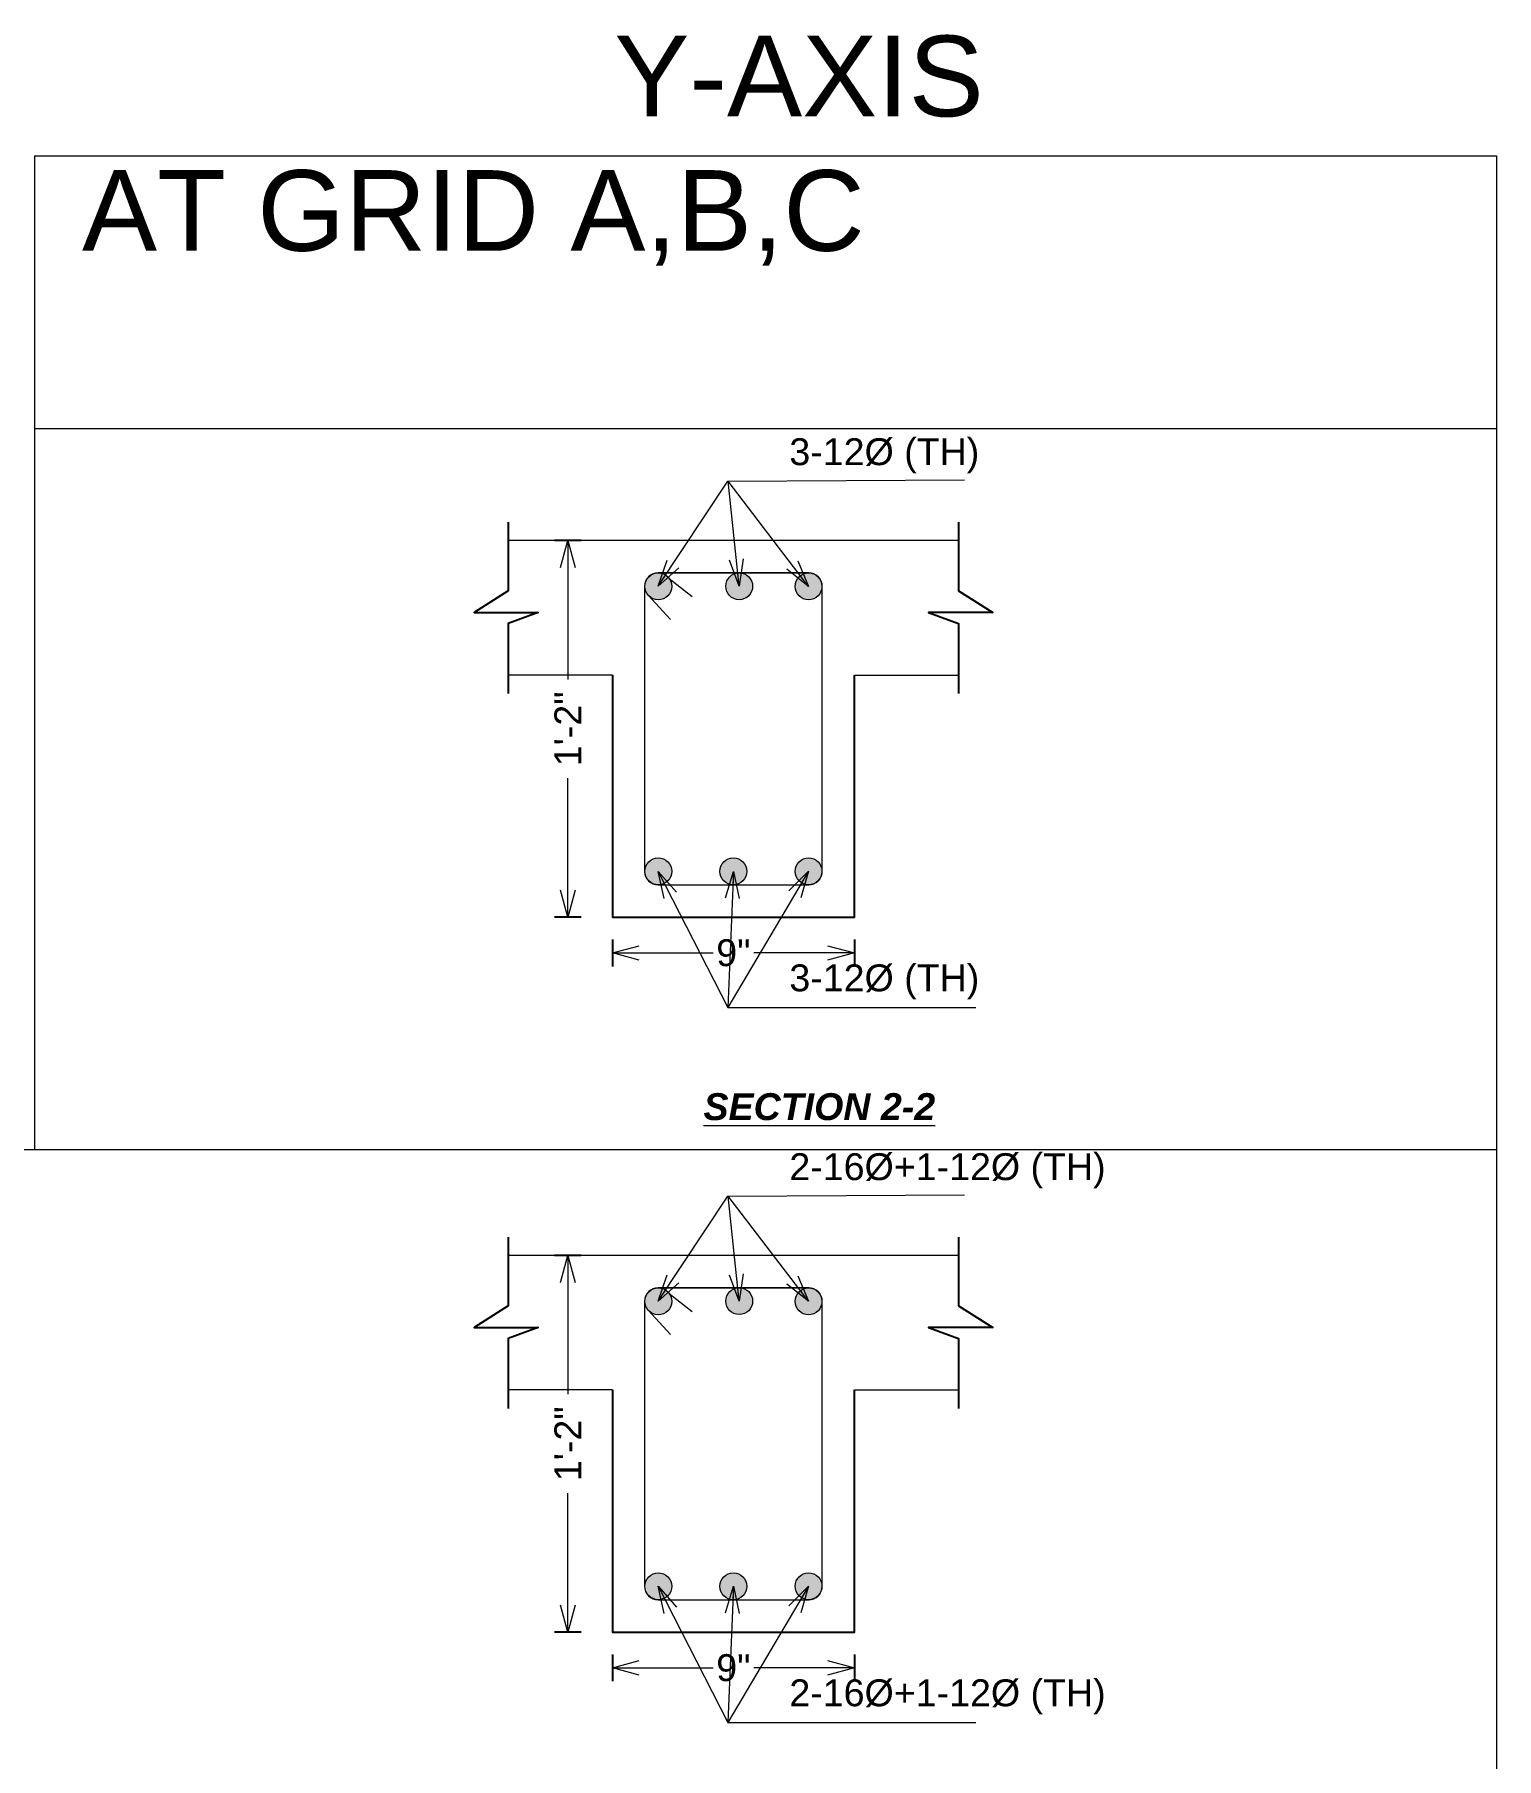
# Model space of a CAD drawing. Header units: inches. Extents: x -412 to 2766, y -9590 to -2111.
# Drawn here: x 1306 to 1414.7, y -9311.4 to -9183.2 of the extents above; entities that cross this region are included whole.
import ezdxf

# ---------------------------------------------------------------- set-up
doc = ezdxf.new("R2010")
doc.units = ezdxf.units.IN
doc.header["$LTSCALE"] = 0.5
doc.header["$MEASUREMENT"] = 0
doc.header["$PDMODE"] = 66
doc.linetypes.add('ACAD_ISO03W100', pattern=[30, 12, -18])
for name, color, linetype, lineweight in [('1', 7, 'Continuous', 25), ('Hatch Pcc', 132, 'Continuous', 15), ('HIDDEN LINE', 80, 'ACAD_ISO03W100', 9), ('LIGHT', 255, 'Continuous', 5), ('Line 3', 250, 'Continuous', 18), ('Profile ele', 4, 'Continuous', 25), ('rebar', 140, 'Continuous', 13), ('REINFORCEMENT', 2, 'Continuous', 40), ('STIRRUPS', 14, 'Continuous', 18), ('Text 1', 251, 'Continuous', 20)]:
    doc.layers.add(name, color=color, linetype=linetype, lineweight=lineweight)
doc.layers.add('Beam', color=1, linetype='Continuous')
doc.styles.get("Standard").update_dxf_attribs({"font": 'arial.ttf'})
doc.dimstyles.new('Dim 2', dxfattribs={"dimtxt": 4, "dimasz": 3, "dimexe": 2, "dimexo": 2, "dimgap": 0.09, "dimtad": 0, "dimdec": 0, "dimzin": 0, "dimdsep": 46, "dimlunit": 3, "dimtxsty": 'Standard', "dimcen": 0.09, "dimclrd": 256, "dimclre": 256, "dimclrt": 3, "dimadec": 0, "dimazin": 0, "dimtfac": 1, "dimtdec": 0, "dimtofl": 0, "dimtmove": 0, "dimatfit": 3, "dimfxl": 2, "dimfxlon": 1, "dimtolj": 1, "dimtzin": 0, "dimlwd": 5, "dimarcsym": 0})
doc.dimstyles.new('Extra Dim 2 small', dxfattribs={"dimtxt": 1, "dimasz": 1, "dimexe": 0.5, "dimexo": 0.5, "dimgap": 0.09, "dimtad": 0, "dimdec": 0, "dimzin": 0, "dimdsep": 46, "dimlunit": 3, "dimtxsty": 'Standard', "dimblk": 'OPEN30', "dimcen": 0.09, "dimclrd": 256, "dimclre": 256, "dimclrt": 3, "dimadec": 0, "dimazin": 0, "dimtfac": 1, "dimtdec": 0, "dimtofl": 0, "dimtmove": 2, "dimatfit": 3, "dimldrblk": 'OPEN30', "dimfxl": 0.5, "dimfxlon": 1, "dimtolj": 1, "dimtzin": 0, "dimlwd": 5, "dimarcsym": 0})

# ---------------------------------------------------------------- blocks, each defined once
blk = doc.blocks.new('_Open30')
at = {"color": 0, "linetype": 'ByBlock', "lineweight": -2}
for p, q in [((-1, 0.268), (0, 0)), ((0, 0), (-1, -0.268)), ((0, 0), (-1, 0))]:
    blk.add_line(p, q, dxfattribs=at)
blk = doc.blocks.new('*D1630')
at = {"layer": '1', "lineweight": -2, "ltscale": 0.09, "transparency": 16777216}
for p, q in [((64420.027, -62318.44), (64419.027, -62318.44)), ((64420.027, -62332.44), (64419.027, -62332.44))]:
    blk.add_line(p, q, dxfattribs=at)
at = {"layer": '1', "lineweight": 5, "ltscale": 0.09, "transparency": 16777216}
for p, q in [((64419.527, -62319.44), (64419.527, -62323.6)), ((64419.527, -62331.44), (64419.527, -62327.28))]:
    blk.add_line(p, q, dxfattribs=at)
at = {"layer": 'Defpoints', "color": 0, "ltscale": 0.09, "transparency": 16777216}
for p in [(64419.527, -62318.44), (64421.182, -62318.44), (64421.182, -62332.44)]:
    blk.add_point(p, dxfattribs=at)
at = {"layer": '1', "lineweight": 5, "ltscale": 0.09, "transparency": 16777216}
for p, rotation in [((64419.527, -62318.44), 90), ((64419.527, -62332.44), 270)]:
    blk.add_blockref('_Open30', p, dxfattribs=dict(at, rotation=rotation))
at = {"layer": '1', "color": 3, "ltscale": 0.09, "transparency": 16777216, "insert": (64419.527, -62325.44), "char_height": 1, "attachment_point": 5, "rotation": 90}
blk.add_mtext('\\A1;1\'-2"', dxfattribs=at)
blk = doc.blocks.new('*D1631')
at = {"layer": '1', "lineweight": -2, "ltscale": 0.09, "transparency": 16777216}
for p, q in [((64421.182, -62333.271), (64421.182, -62334.271)), ((64430.182, -62333.271), (64430.182, -62334.271))]:
    blk.add_line(p, q, dxfattribs=at)
at = {"layer": '1', "lineweight": 5, "ltscale": 0.09, "transparency": 16777216}
for p, q in [((64422.182, -62333.771), (64424.926, -62333.771)), ((64429.182, -62333.771), (64426.439, -62333.771))]:
    blk.add_line(p, q, dxfattribs=at)
at = {"layer": 'Defpoints', "color": 0, "ltscale": 0.09, "transparency": 16777216}
for p in [(64421.182, -62332.44), (64430.182, -62332.44), (64430.182, -62333.771)]:
    blk.add_point(p, dxfattribs=at)
at = {"layer": '1', "lineweight": 5, "ltscale": 0.09, "transparency": 16777216, "rotation": 180}
blk.add_blockref('_Open30', (64421.182, -62333.771), dxfattribs=at)
at = {"layer": '1', "lineweight": 5, "ltscale": 0.09, "transparency": 16777216}
blk.add_blockref('_Open30', (64430.182, -62333.771), dxfattribs=at)
at = {"layer": '1', "color": 3, "ltscale": 0.09, "transparency": 16777216, "insert": (64425.682, -62333.771), "char_height": 1, "attachment_point": 5}
blk.add_mtext('\\A1;9"', dxfattribs=at)
blk = doc.blocks.new('*D1632')
at = {"layer": '1', "lineweight": -2, "ltscale": 0.09, "transparency": 16777216}
for p, q in [((64421.182, -62333.271), (64421.182, -62334.271)), ((64430.182, -62333.271), (64430.182, -62334.271))]:
    blk.add_line(p, q, dxfattribs=at)
at = {"layer": '1', "lineweight": 5, "ltscale": 0.09, "transparency": 16777216}
for p, q in [((64422.182, -62333.771), (64424.926, -62333.771)), ((64429.182, -62333.771), (64426.439, -62333.771))]:
    blk.add_line(p, q, dxfattribs=at)
at = {"layer": 'Defpoints', "color": 0, "ltscale": 0.09, "transparency": 16777216}
for p in [(64421.182, -62332.44), (64430.182, -62332.44), (64430.182, -62333.771)]:
    blk.add_point(p, dxfattribs=at)
at = {"layer": '1', "lineweight": 5, "ltscale": 0.09, "transparency": 16777216, "rotation": 180}
blk.add_blockref('_Open30', (64421.182, -62333.771), dxfattribs=at)
at = {"layer": '1', "lineweight": 5, "ltscale": 0.09, "transparency": 16777216}
blk.add_blockref('_Open30', (64430.182, -62333.771), dxfattribs=at)
at = {"layer": '1', "color": 3, "ltscale": 0.09, "transparency": 16777216, "insert": (64425.682, -62333.771), "char_height": 1, "attachment_point": 5}
blk.add_mtext('\\A1;9"', dxfattribs=at)
blk = doc.blocks.new('*D1642')
at = {"layer": '1', "lineweight": -2, "ltscale": 0.09, "transparency": 16777216}
for p, q in [((64420.027, -62345.024), (64419.027, -62345.024)), ((64420.027, -62359.024), (64419.027, -62359.024))]:
    blk.add_line(p, q, dxfattribs=at)
at = {"layer": '1', "lineweight": 5, "ltscale": 0.09, "transparency": 16777216}
for p, q in [((64419.527, -62346.024), (64419.527, -62350.184)), ((64419.527, -62358.024), (64419.527, -62353.864))]:
    blk.add_line(p, q, dxfattribs=at)
at = {"layer": 'Defpoints', "color": 0, "ltscale": 0.09, "transparency": 16777216}
for p in [(64419.527, -62345.024), (64421.182, -62345.024), (64421.182, -62359.024)]:
    blk.add_point(p, dxfattribs=at)
at = {"layer": '1', "lineweight": 5, "ltscale": 0.09, "transparency": 16777216}
for p, rotation in [((64419.527, -62345.024), 90), ((64419.527, -62359.024), 270)]:
    blk.add_blockref('_Open30', p, dxfattribs=dict(at, rotation=rotation))
at = {"layer": '1', "color": 3, "ltscale": 0.09, "transparency": 16777216, "insert": (64419.527, -62352.024), "char_height": 1, "attachment_point": 5, "rotation": 90}
blk.add_mtext('\\A1;1\'-2"', dxfattribs=at)
blk = doc.blocks.new('*D1643')
at = {"layer": '1', "lineweight": -2, "ltscale": 0.09, "transparency": 16777216}
for p, q in [((64421.182, -62359.855), (64421.182, -62360.855)), ((64430.182, -62359.855), (64430.182, -62360.855))]:
    blk.add_line(p, q, dxfattribs=at)
at = {"layer": '1', "lineweight": 5, "ltscale": 0.09, "transparency": 16777216}
for p, q in [((64422.182, -62360.355), (64424.926, -62360.355)), ((64429.182, -62360.355), (64426.439, -62360.355))]:
    blk.add_line(p, q, dxfattribs=at)
at = {"layer": 'Defpoints', "color": 0, "ltscale": 0.09, "transparency": 16777216}
for p in [(64421.182, -62359.024), (64430.182, -62359.024), (64430.182, -62360.355)]:
    blk.add_point(p, dxfattribs=at)
at = {"layer": '1', "lineweight": 5, "ltscale": 0.09, "transparency": 16777216, "rotation": 180}
blk.add_blockref('_Open30', (64421.182, -62360.355), dxfattribs=at)
at = {"layer": '1', "lineweight": 5, "ltscale": 0.09, "transparency": 16777216}
blk.add_blockref('_Open30', (64430.182, -62360.355), dxfattribs=at)
at = {"layer": '1', "color": 3, "ltscale": 0.09, "transparency": 16777216, "insert": (64425.682, -62360.355), "char_height": 1, "attachment_point": 5}
blk.add_mtext('\\A1;9"', dxfattribs=at)
blk = doc.blocks.new('*D1644')
at = {"layer": '1', "lineweight": -2, "ltscale": 0.09, "transparency": 16777216}
for p, q in [((64421.182, -62359.855), (64421.182, -62360.855)), ((64430.182, -62359.855), (64430.182, -62360.855))]:
    blk.add_line(p, q, dxfattribs=at)
at = {"layer": '1', "lineweight": 5, "ltscale": 0.09, "transparency": 16777216}
for p, q in [((64422.182, -62360.355), (64424.926, -62360.355)), ((64429.182, -62360.355), (64426.439, -62360.355))]:
    blk.add_line(p, q, dxfattribs=at)
at = {"layer": 'Defpoints', "color": 0, "ltscale": 0.09, "transparency": 16777216}
for p in [(64421.182, -62359.024), (64430.182, -62359.024), (64430.182, -62360.355)]:
    blk.add_point(p, dxfattribs=at)
at = {"layer": '1', "lineweight": 5, "ltscale": 0.09, "transparency": 16777216, "rotation": 180}
blk.add_blockref('_Open30', (64421.182, -62360.355), dxfattribs=at)
at = {"layer": '1', "lineweight": 5, "ltscale": 0.09, "transparency": 16777216}
blk.add_blockref('_Open30', (64430.182, -62360.355), dxfattribs=at)
at = {"layer": '1', "color": 3, "ltscale": 0.09, "transparency": 16777216, "insert": (64425.682, -62360.355), "char_height": 1, "attachment_point": 5}
blk.add_mtext('\\A1;9"', dxfattribs=at)
blk = doc.blocks.new('25')
at = {"layer": 'REINFORCEMENT'}
h = blk.add_hatch(color=6, dxfattribs=at)
h.dxf.hatch_style = 1
h.paths.add_polyline_path([(64423.39, -62320.142, 1), (64422.39, -62320.142, 1)])
h = blk.add_hatch(color=6, dxfattribs=at)
h.dxf.hatch_style = 1
h.paths.add_polyline_path([(64423.39, -62320.142, 1), (64422.39, -62320.142, 1)])
h = blk.add_hatch(color=6, dxfattribs=at)
h.dxf.hatch_style = 1
h.paths.add_polyline_path([(64426.398, -62320.137, 1), (64425.398, -62320.137, 1)])
h = blk.add_hatch(color=6, dxfattribs=at)
h.dxf.hatch_style = 1
h.paths.add_polyline_path([(64428.977, -62320.142, 1), (64427.977, -62320.142, 1)])
h = blk.add_hatch(color=6, dxfattribs=at)
h.dxf.hatch_style = 1
h.paths.add_polyline_path([(64428.977, -62320.142, 1), (64427.977, -62320.142, 1)])
h = blk.add_hatch(color=6, dxfattribs=at)
h.dxf.hatch_style = 1
h.paths.add_polyline_path([(64423.39, -62330.738, -1), (64422.39, -62330.738, -1)])
h = blk.add_hatch(color=6, dxfattribs=at)
h.dxf.hatch_style = 1
h.paths.add_polyline_path([(64423.39, -62330.738, -1), (64422.39, -62330.738, -1)])
h = blk.add_hatch(color=6, dxfattribs=at)
h.dxf.hatch_style = 1
h.paths.add_polyline_path([(64426.182, -62330.74, -1), (64425.182, -62330.74, -1)])
h = blk.add_hatch(color=6, dxfattribs=at)
h.dxf.hatch_style = 1
h.paths.add_polyline_path([(64428.977, -62330.737, -1), (64427.977, -62330.737, -1)])
h = blk.add_hatch(color=6, dxfattribs=at)
h.dxf.hatch_style = 1
h.paths.add_polyline_path([(64428.977, -62330.737, -1), (64427.977, -62330.737, -1)])
h = blk.add_hatch(color=6, dxfattribs=at)
h.dxf.hatch_style = 1
h.paths.add_polyline_path([(64423.39, -62346.726, 1), (64422.39, -62346.726, 1)])
h = blk.add_hatch(color=6, dxfattribs=at)
h.dxf.hatch_style = 1
h.paths.add_polyline_path([(64423.39, -62346.726, 1), (64422.39, -62346.726, 1)])
h = blk.add_hatch(color=6, dxfattribs=at)
h.dxf.hatch_style = 1
h.paths.add_polyline_path([(64426.398, -62346.721, 1), (64425.398, -62346.721, 1)])
h = blk.add_hatch(color=6, dxfattribs=at)
h.dxf.hatch_style = 1
h.paths.add_polyline_path([(64428.977, -62346.726, 1), (64427.977, -62346.726, 1)])
h = blk.add_hatch(color=6, dxfattribs=at)
h.dxf.hatch_style = 1
h.paths.add_polyline_path([(64428.977, -62346.726, 1), (64427.977, -62346.726, 1)])
h = blk.add_hatch(color=6, dxfattribs=at)
h.dxf.hatch_style = 1
h.paths.add_polyline_path([(64423.39, -62357.322, -1), (64422.39, -62357.322, -1)])
h = blk.add_hatch(color=6, dxfattribs=at)
h.dxf.hatch_style = 1
h.paths.add_polyline_path([(64423.39, -62357.322, -1), (64422.39, -62357.322, -1)])
h = blk.add_hatch(color=6, dxfattribs=at)
h.dxf.hatch_style = 1
h.paths.add_polyline_path([(64426.182, -62357.324, -1), (64425.182, -62357.324, -1)])
h = blk.add_hatch(color=6, dxfattribs=at)
h.dxf.hatch_style = 1
h.paths.add_polyline_path([(64428.977, -62357.321, -1), (64427.977, -62357.321, -1)])
h = blk.add_hatch(color=6, dxfattribs=at)
h.dxf.hatch_style = 1
h.paths.add_polyline_path([(64428.977, -62357.321, -1), (64427.977, -62357.321, -1)])
at = {"layer": '1', "ltscale": 0.09}
for points in [[(64417.313, -62317.756), (64417.313, -62318.44), (64417.313, -62320.309), (64416.038, -62321.116), (64418.426, -62321.116), (64417.313, -62321.52), (64417.313, -62323.44), (64417.313, -62324.13)], [(64434.051, -62317.756), (64434.051, -62318.44), (64434.051, -62320.309), (64435.326, -62321.116), (64432.939, -62321.116), (64434.051, -62321.52), (64434.051, -62323.44), (64434.051, -62324.13)], [(64434.051, -62317.756), (64434.051, -62318.44), (64434.051, -62320.309), (64435.326, -62321.116), (64432.939, -62321.116), (64434.051, -62321.52), (64434.051, -62323.44), (64434.051, -62324.13)], [(64417.313, -62344.34), (64417.313, -62345.024), (64417.313, -62346.893), (64416.038, -62347.7), (64418.426, -62347.7), (64417.313, -62348.104), (64417.313, -62350.024), (64417.313, -62350.714)], [(64434.051, -62344.34), (64434.051, -62345.024), (64434.051, -62346.893), (64435.326, -62347.7), (64432.939, -62347.7), (64434.051, -62348.104), (64434.051, -62350.024), (64434.051, -62350.714)], [(64434.051, -62344.34), (64434.051, -62345.024), (64434.051, -62346.893), (64435.326, -62347.7), (64432.939, -62347.7), (64434.051, -62348.104), (64434.051, -62350.024), (64434.051, -62350.714)]]:
    blk.add_lwpolyline(points, dxfattribs=at)
at = {"layer": 'Beam', "ltscale": 0.09}
for points in [[(64421.182, -62323.44), (64421.182, -62332.44), (64430.182, -62332.44), (64430.182, -62323.44)], [(64421.182, -62323.44), (64421.182, -62332.44), (64430.182, -62332.44), (64430.182, -62323.44)], [(64421.182, -62350.024), (64421.182, -62359.024), (64430.182, -62359.024), (64430.182, -62350.024)], [(64421.182, -62350.024), (64421.182, -62359.024), (64430.182, -62359.024), (64430.182, -62350.024)]]:
    blk.add_lwpolyline(points, dxfattribs=at)
at = {"layer": 'Hatch Pcc', "ltscale": 0.09}
for p, q in [((64399.696, -62304.13), (64454.058, -62304.13)), ((64399.696, -62304.13), (64399.696, -62314.773)), ((64454.058, -62304.13), (64454.058, -62314.773)), ((64399.696, -62314.275), (64454.058, -62314.275)), ((64399.696, -62314.275), (64399.696, -62341.084)), ((64454.058, -62314.275), (64454.058, -62341.084)), ((64312.456, -62341.084), (64399.696, -62341.084)), ((64399.696, -62341.084), (64454.058, -62341.084)), ((64454.058, -62341.084), (64454.058, -62427.832))]:
    blk.add_line(p, q, dxfattribs=at)
at = {"layer": 'LIGHT', "ltscale": 0.09}
for p, q in [((64421.182, -62323.44), (64417.313, -62323.44)), ((64421.182, -62323.44), (64417.313, -62323.44)), ((64430.182, -62323.44), (64434.051, -62323.44)), ((64430.182, -62323.44), (64434.051, -62323.44)), ((64421.182, -62350.024), (64417.313, -62350.024)), ((64421.182, -62350.024), (64417.313, -62350.024)), ((64430.182, -62350.024), (64434.051, -62350.024)), ((64430.182, -62350.024), (64434.051, -62350.024))]:
    blk.add_line(p, q, dxfattribs=at)
for points in [[(64434.051, -62318.44), (64430.182, -62318.44), (64421.182, -62318.44), (64417.313, -62318.44)], [(64434.051, -62318.44), (64430.182, -62318.44), (64421.182, -62318.44), (64417.313, -62318.44)], [(64434.051, -62345.024), (64430.182, -62345.024), (64421.182, -62345.024), (64417.313, -62345.024)], [(64434.051, -62345.024), (64430.182, -62345.024), (64421.182, -62345.024), (64417.313, -62345.024)]]:
    blk.add_lwpolyline(points, dxfattribs=at)
at = {"layer": 'Line 3'}
for centre in [(64422.89, -62320.142), (64422.89, -62320.142), (64425.898, -62320.137), (64428.477, -62320.142), (64428.477, -62320.142), (64422.89, -62330.738), (64422.89, -62330.738), (64425.682, -62330.74), (64428.477, -62330.737), (64428.477, -62330.737), (64422.89, -62346.726), (64422.89, -62346.726), (64425.898, -62346.721), (64428.477, -62346.726), (64428.477, -62346.726), (64422.89, -62357.322), (64422.89, -62357.322), (64425.682, -62357.324), (64428.477, -62357.321), (64428.477, -62357.321)]:
    blk.add_circle(centre, 0.5, dxfattribs=at)
at = {"layer": 'rebar', "ltscale": 20}
for p, q in [((64422.882, -62319.64), (64428.482, -62319.64)), ((64422.882, -62319.64), (64428.482, -62319.64)), ((64422.882, -62346.224), (64428.482, -62346.224)), ((64422.882, -62346.224), (64428.482, -62346.224))]:
    blk.add_line(p, q, dxfattribs=at)
at = {"layer": 'STIRRUPS', "ltscale": 0.09}
for p, q in [((64423.295, -62319.849), (64424.144, -62320.524)), ((64423.295, -62319.849), (64424.144, -62320.524)), ((64422.516, -62320.474), (64423.345, -62321.38)), ((64422.516, -62320.474), (64423.345, -62321.38)), ((64423.295, -62346.433), (64424.144, -62347.108)), ((64423.295, -62346.433), (64424.144, -62347.108)), ((64422.516, -62347.058), (64423.345, -62347.964)), ((64422.516, -62347.058), (64423.345, -62347.964))]:
    blk.add_line(p, q, dxfattribs=at)
for points in [[(64422.882, -62331.24), (64428.482, -62331.24, 0.414214), (64428.982, -62330.74), (64428.982, -62320.14, 0.414214), (64428.482, -62319.64), (64422.882, -62319.64, 0.414214), (64422.382, -62320.14), (64422.382, -62330.74, 0.414214)], [(64422.882, -62331.24), (64428.482, -62331.24, 0.414214), (64428.982, -62330.74), (64428.982, -62320.14, 0.414214), (64428.482, -62319.64), (64422.882, -62319.64, 0.414214), (64422.382, -62320.14), (64422.382, -62330.74, 0.414214)], [(64422.882, -62357.824), (64428.482, -62357.824, 0.414214), (64428.982, -62357.324), (64428.982, -62346.724, 0.414214), (64428.482, -62346.224), (64422.882, -62346.224, 0.414214), (64422.382, -62346.724), (64422.382, -62357.324, 0.414214)], [(64422.882, -62357.824), (64428.482, -62357.824, 0.414214), (64428.982, -62357.324), (64428.982, -62346.724, 0.414214), (64428.482, -62346.224), (64422.882, -62346.224, 0.414214), (64422.382, -62346.724), (64422.382, -62357.324, 0.414214)]]:
    blk.add_lwpolyline(points, format="xyb", close=True, dxfattribs=at)
at = {"layer": 'HIDDEN LINE', "ltscale": 0.09, "insert": (64401.461, -62299.665), "char_height": 3, "width": 52.59726, "attachment_point": 1}
blk.add_mtext('                 Y-AXIS\\PAT GRID A,B,C', dxfattribs=at)
at = {"layer": 'Text 1', "ltscale": 0.09, "char_height": 1}
for s, width, heights, insert, attachment_point in [('3-12%%C (TH)', 26.21505, [0], (64427.764, -62315.936), 7), ('3-12%%C (TH)', 26.21505, [0], (64427.764, -62335.501), 7), ('{\\fArial|b1|i1|c0|p34;\\LSECTION 2-2 }', 17.41224, [1.217], (64424.571, -62338.988), 1), ('2-16%%C+1-12%%C (TH)', 26.21505, [0], (64427.764, -62342.521), 7), ('2-16%%C+1-12%%C (TH)', 26.21505, [0], (64427.764, -62362.085), 7)]:
    blk.add_mtext_dynamic_manual_height_columns(s, width=width, gutter_width=1, heights=heights, dxfattribs=dict(at, insert=insert, attachment_point=attachment_point))
at = {"layer": '1', "ltscale": 0.09}
for base, p1, p2, picture, middle in [((64419.527, -62318.44), (64421.182, -62332.44), (64421.182, -62318.44), '*D1630', (64419.527, -62325.44)), ((64419.527, -62345.024), (64421.182, -62359.024), (64421.182, -62345.024), '*D1642', (64419.527, -62352.024))]:
    dim = blk.add_linear_dim(base=base, p1=p1, p2=p2, angle=90, text='1\'-2"', dimstyle='Extra Dim 2 small', dxfattribs=at)
    dim.commit()
    dim.dimension.update_dxf_attribs({"geometry": picture, "text_midpoint": middle})
for base, p1, p2, picture, middle in [((64430.182, -62333.771), (64421.182, -62332.44), (64430.182, -62332.44), '*D1631', (64425.682, -62333.771)), ((64430.182, -62333.771), (64421.182, -62332.44), (64430.182, -62332.44), '*D1632', (64425.682, -62333.771)), ((64430.182, -62360.355), (64421.182, -62359.024), (64430.182, -62359.024), '*D1643', (64425.682, -62360.355)), ((64430.182, -62360.355), (64421.182, -62359.024), (64430.182, -62359.024), '*D1644', (64425.682, -62360.355))]:
    dim = blk.add_linear_dim(base=base, p1=p1, p2=p2, dimstyle='Extra Dim 2 small', dxfattribs=at)
    dim.commit()
    dim.dimension.update_dxf_attribs({"geometry": picture, "text_midpoint": middle})
at = {"layer": 'Line 3', "ltscale": 0.09}
for points, override in [([(64422.882, -62320.14), (64425.482, -62316.234), (64434.276, -62316.186)], {"dimasz": 1, "dimldrblk": 'Open30'}), ([(64422.882, -62320.14), (64425.482, -62316.234), (64434.276, -62316.186)], {"dimasz": 1, "dimldrblk": 'Open30'}), ([(64425.898, -62320.137), (64425.488, -62316.232)], {"dimasz": 1, "dimgap": 0.09, "dimtad": 0, "dimldrblk": 'Open30'}), ([(64428.477, -62320.142), (64425.489, -62316.234)], {"dimasz": 1, "dimldrblk": 'Open30'}), ([(64428.477, -62320.142), (64425.489, -62316.234)], {"dimasz": 1, "dimldrblk": 'Open30'}), ([(64422.882, -62330.74), (64425.482, -62335.799), (64434.703, -62335.799)], {"dimasz": 1, "dimldrblk": 'Open30'}), ([(64422.882, -62330.74), (64425.482, -62335.799), (64434.703, -62335.799)], {"dimasz": 1, "dimldrblk": 'Open30'}), ([(64428.477, -62330.737), (64425.482, -62335.799)], {"dimasz": 1, "dimldrblk": 'Open30'}), ([(64428.477, -62330.737), (64425.482, -62335.799)], {"dimasz": 1, "dimldrblk": 'Open30'}), ([(64425.682, -62330.74), (64425.482, -62335.799)], {"dimasz": 1, "dimgap": 0.09, "dimtad": 0, "dimldrblk": 'Open30'}), ([(64422.882, -62346.724), (64425.482, -62342.819), (64434.276, -62342.77)], {"dimasz": 1, "dimldrblk": 'Open30'}), ([(64422.882, -62346.724), (64425.482, -62342.819), (64434.276, -62342.77)], {"dimasz": 1, "dimldrblk": 'Open30'}), ([(64425.898, -62346.721), (64425.488, -62342.816)], {"dimasz": 1, "dimgap": 0.09, "dimtad": 0, "dimldrblk": 'Open30'}), ([(64428.477, -62346.726), (64425.489, -62342.819)], {"dimasz": 1, "dimldrblk": 'Open30'}), ([(64428.477, -62346.726), (64425.489, -62342.819)], {"dimasz": 1, "dimldrblk": 'Open30'}), ([(64422.882, -62357.324), (64425.482, -62362.383), (64434.703, -62362.383)], {"dimasz": 1, "dimldrblk": 'Open30'}), ([(64422.882, -62357.324), (64425.482, -62362.383), (64434.703, -62362.383)], {"dimasz": 1, "dimldrblk": 'Open30'}), ([(64428.477, -62357.321), (64425.482, -62362.383)], {"dimasz": 1, "dimldrblk": 'Open30'}), ([(64428.477, -62357.321), (64425.482, -62362.383)], {"dimasz": 1, "dimldrblk": 'Open30'}), ([(64425.682, -62357.324), (64425.482, -62362.383)], {"dimasz": 1, "dimgap": 0.09, "dimtad": 0, "dimldrblk": 'Open30'})]:
    blk.add_leader(points, dimstyle='Dim 2', override=override, dxfattribs=at)

msp = doc.modelspace()

# ---------------------------------------------------------------- block references
at = {"layer": 'Profile ele', "xscale": 2, "yscale": 2, "zscale": 2}
msp.add_blockref('25', (-127493.4, 115416.04), dxfattribs=at)

doc.saveas('drawing.dxf')
